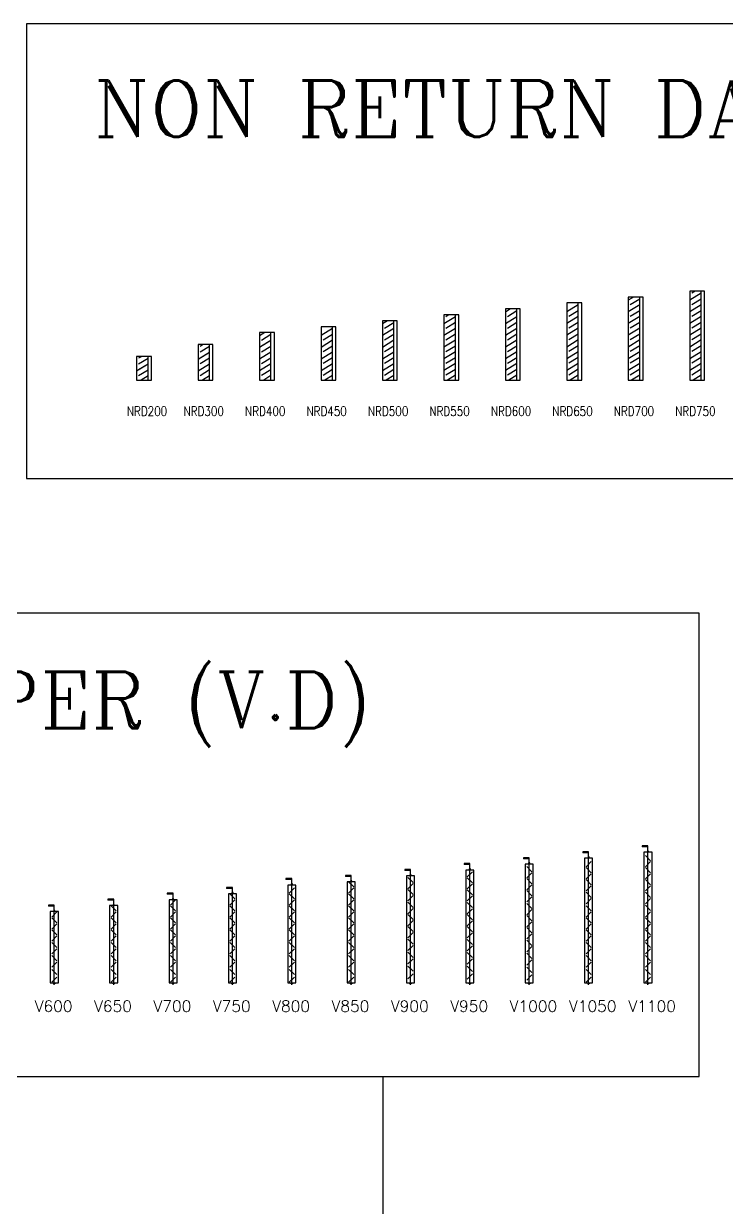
# Model space of a CAD drawing. Extents: x 462150 to 608263, y 35809 to 85242.
# Drawn here: x 503248 to 509166, y 65598 to 75572 of the extents above; entities that cross this region are included whole.
import ezdxf

# ---------------------------------------------------------------- set-up
doc = ezdxf.new("R2010")
doc.units = 0
doc.header["$LTSCALE"] = 500
doc.header["$MEASUREMENT"] = 0
for name, color, linetype in [('AC-TEXT', 7, 'Continuous'), ('AC-VCD', 2, 'Continuous'), ('AC.VD.', 41, 'Continuous'), ('MLEROY80', 2, 'Continuous'), ('PL-W-TEXT', 7, 'Continuous')]:
    doc.layers.add(name, color=color, linetype=linetype)
doc.styles.add('FF-LOOP', font='romanc.shx', dxfattribs={"height": 2})
doc.styles.add('ROMANS', font='romans.shx', dxfattribs={"width": 0.8, "height": 100})

# ---------------------------------------------------------------- blocks, each defined once
blk = doc.blocks.new('V600')
at = {"layer": 'AC.VD.'}
for p, q in [((0, 54), (-48.8, 54)), ((-48.8, 54), (-48.8, 45.8)), ((0, 45.8), (-48.8, 45.8)), ((0, -617.9), (0, 54)), ((21.6, -2.6), (-21.6, -45.9)), ((21.6, -95.6), (-21.6, -52.3)), ((21.6, -103.8), (-21.6, -147.1)), ((21.6, -196.8), (-21.6, -153.5)), ((21.6, -205), (-21.6, -248.3)), ((21.6, -304), (-21.6, -260.7)), ((21.6, -314), (-21.6, -357.3)), ((21.6, -413.8), (-21.6, -370.5)), ((21.6, -425.8), (-21.6, -469.1)), ((21.6, -531.3), (-21.6, -488)), ((21.6, -552.4), (-21.6, -595.7))]:
    blk.add_line(p, q, dxfattribs=at)
for points in [[(34, -600), (34, 0), (-34, 0), (-34, -600)], [(5.1, 6.3), (5.1, 9.9), (-5.1, 9.9), (-5.1, 6.3)], [(5.1, -606.3), (5.1, -609.9), (-5.1, -609.9), (-5.1, -606.3)]]:
    blk.add_lwpolyline(points, close=True, dxfattribs=at)
at = {"layer": 'AC.VD.', "const_width": 5.17}
for points in [[(0, -27.1, -1), (0, -21.4, -1)], [(0, -71.1, 1), (0, -76.8, 1)], [(0, -128.3, -1), (0, -122.6, -1)], [(0, -172.3, 1), (0, -178, 1)], [(0, -229.5, -1), (0, -223.8, -1)], [(0, -279.5, 1), (0, -285.2, 1)], [(0, -338.5, -1), (0, -332.8, -1)], [(0, -389.3, 1), (0, -395, 1)], [(0, -450.3, -1), (0, -444.6, -1)], [(0, -506.7, 1), (0, -512.5, 1)], [(0, -576.9, -1), (0, -571.2, -1)]]:
    blk.add_lwpolyline(points, format="xyb", close=True, dxfattribs=at)
blk = doc.blocks.new('V650')
at = {"layer": 'AC.VD.'}
for p, q in [((0, 54), (-48.8, 54)), ((-48.8, 54), (-48.8, 45.8)), ((0, 45.8), (-48.8, 45.8)), ((0, -667.9), (0, 54)), ((21.6, -44.4), (-21.6, -1.1)), ((21.6, -52.6), (-21.6, -95.9)), ((21.6, -145.6), (-21.6, -102.3)), ((21.6, -153.8), (-21.6, -197.1)), ((21.6, -246.8), (-21.6, -203.5)), ((21.6, -255), (-21.6, -298.3)), ((21.6, -354), (-21.6, -310.7)), ((21.6, -364), (-21.6, -407.3)), ((21.6, -463.8), (-21.6, -420.5)), ((21.6, -475.8), (-21.6, -519.1)), ((21.6, -581.3), (-21.6, -538)), ((21.6, -602.4), (-21.6, -645.7))]:
    blk.add_line(p, q, dxfattribs=at)
for points in [[(34, -650), (34, 0), (-34, 0), (-34, -650)], [(5.1, 6.3), (5.1, 9.9), (-5.1, 9.9), (-5.1, 6.3)], [(5.1, -656.3), (5.1, -659.9), (-5.1, -659.9), (-5.1, -656.3)]]:
    blk.add_lwpolyline(points, close=True, dxfattribs=at)
at = {"layer": 'AC.VD.', "const_width": 5.17}
for points in [[(0, -19.9, 1), (0, -25.6, 1)], [(0, -77.1, -1), (0, -71.4, -1)], [(0, -121.1, 1), (0, -126.8, 1)], [(0, -178.3, -1), (0, -172.6, -1)], [(0, -222.3, 1), (0, -228, 1)], [(0, -279.5, -1), (0, -273.8, -1)], [(0, -329.5, 1), (0, -335.2, 1)], [(0, -388.5, -1), (0, -382.8, -1)], [(0, -439.3, 1), (0, -445, 1)], [(0, -500.3, -1), (0, -494.6, -1)], [(0, -556.7, 1), (0, -562.5, 1)], [(0, -626.9, -1), (0, -621.2, -1)]]:
    blk.add_lwpolyline(points, format="xyb", close=True, dxfattribs=at)
blk = doc.blocks.new('V700')
at = {"layer": 'AC.VD.'}
for p, q in [((0, 54), (-48.8, 54)), ((-48.8, 54), (-48.8, 45.8)), ((0, 45.8), (-48.8, 45.8)), ((0, -717.9), (0, 54)), ((21.6, -1.4), (-21.6, -44.7)), ((21.6, -94.4), (-21.6, -51.1)), ((21.6, -102.6), (-21.6, -145.9)), ((21.6, -195.6), (-21.6, -152.3)), ((21.6, -203.8), (-21.6, -247.1)), ((21.6, -296.8), (-21.6, -253.5)), ((21.6, -305), (-21.6, -348.3)), ((21.6, -404), (-21.6, -360.7)), ((21.6, -414), (-21.6, -457.3)), ((21.6, -513.8), (-21.6, -470.5)), ((21.6, -525.8), (-21.6, -569.1)), ((21.6, -631.3), (-21.6, -588)), ((21.6, -652.4), (-21.6, -695.7))]:
    blk.add_line(p, q, dxfattribs=at)
for points in [[(34, -700), (34, 0), (-34, 0), (-34, -700)], [(5.1, 6.3), (5.1, 9.9), (-5.1, 9.9), (-5.1, 6.3)], [(5.1, -706.3), (5.1, -709.9), (-5.1, -709.9), (-5.1, -706.3)]]:
    blk.add_lwpolyline(points, close=True, dxfattribs=at)
at = {"layer": 'AC.VD.', "const_width": 5.17}
for points in [[(0, -25.9, -1), (0, -20.2, -1)], [(0, -69.9, 1), (0, -75.6, 1)], [(0, -127.1, -1), (0, -121.4, -1)], [(0, -171.1, 1), (0, -176.8, 1)], [(0, -228.3, -1), (0, -222.6, -1)], [(0, -272.3, 1), (0, -278, 1)], [(0, -329.5, -1), (0, -323.8, -1)], [(0, -379.5, 1), (0, -385.2, 1)], [(0, -438.5, -1), (0, -432.8, -1)], [(0, -489.3, 1), (0, -495, 1)], [(0, -550.3, -1), (0, -544.6, -1)], [(0, -606.7, 1), (0, -612.5, 1)], [(0, -676.9, -1), (0, -671.2, -1)]]:
    blk.add_lwpolyline(points, format="xyb", close=True, dxfattribs=at)
blk = doc.blocks.new('V750')
at = {"layer": 'AC.VD.'}
for p, q in [((0, 54), (-48.8, 54)), ((-48.8, 54), (-48.8, 45.8)), ((0, 45.8), (-48.8, 45.8)), ((21.6, -43.2), (-21.6, 0.1)), ((0, -767.9), (0, 54)), ((21.6, -51.4), (-21.6, -94.7)), ((21.6, -144.4), (-21.6, -101.1)), ((21.6, -152.6), (-21.6, -195.9)), ((21.6, -245.6), (-21.6, -202.3)), ((21.6, -253.8), (-21.6, -297.1)), ((21.6, -346.8), (-21.6, -303.5)), ((21.6, -355), (-21.6, -398.3)), ((21.6, -454), (-21.6, -410.7)), ((21.6, -464), (-21.6, -507.3)), ((21.6, -563.8), (-21.6, -520.5)), ((21.6, -575.8), (-21.6, -619.1)), ((21.6, -681.3), (-21.6, -638)), ((21.6, -702.4), (-21.6, -745.7))]:
    blk.add_line(p, q, dxfattribs=at)
for points in [[(34, -750), (34, 0), (-34, 0), (-34, -750)], [(5.1, 6.3), (5.1, 9.9), (-5.1, 9.9), (-5.1, 6.3)], [(5.1, -756.3), (5.1, -759.9), (-5.1, -759.9), (-5.1, -756.3)]]:
    blk.add_lwpolyline(points, close=True, dxfattribs=at)
at = {"layer": 'AC.VD.', "const_width": 5.17}
for points in [[(0, -18.6, 1), (0, -24.4, 1)], [(0, -75.9, -1), (0, -70.2, -1)], [(0, -119.9, 1), (0, -125.6, 1)], [(0, -177.1, -1), (0, -171.4, -1)], [(0, -221.1, 1), (0, -226.8, 1)], [(0, -278.3, -1), (0, -272.6, -1)], [(0, -322.3, 1), (0, -328, 1)], [(0, -379.5, -1), (0, -373.8, -1)], [(0, -429.5, 1), (0, -435.2, 1)], [(0, -488.5, -1), (0, -482.8, -1)], [(0, -539.3, 1), (0, -545, 1)], [(0, -600.3, -1), (0, -594.6, -1)], [(0, -656.7, 1), (0, -662.5, 1)], [(0, -726.9, -1), (0, -721.2, -1)]]:
    blk.add_lwpolyline(points, format="xyb", close=True, dxfattribs=at)
blk = doc.blocks.new('V800')
at = {"layer": 'AC.VD.'}
for p, q in [((0, 54), (-48.8, 54)), ((-48.8, 54), (-48.8, 45.8)), ((0, 45.8), (-48.8, 45.8)), ((0, -841.4), (0, 54)), ((21.6, -23.7), (-21.6, -67)), ((21.6, -116.7), (-21.6, -73.4)), ((21.6, -125), (-21.6, -168.2)), ((21.6, -217.9), (-21.6, -174.6)), ((21.6, -226.2), (-21.6, -269.5)), ((21.6, -319.1), (-21.6, -275.8)), ((21.6, -327.4), (-21.6, -370.7)), ((21.6, -420.3), (-21.6, -377)), ((21.6, -428.6), (-21.6, -471.9)), ((21.6, -527.5), (-21.6, -484.2)), ((21.6, -537.5), (-21.6, -580.8)), ((21.6, -637.3), (-21.6, -594)), ((21.6, -649.3), (-21.6, -692.6)), ((21.6, -754.8), (-21.6, -711.5)), ((21.6, -775.9), (-21.6, -819.2))]:
    blk.add_line(p, q, dxfattribs=at)
for points in [[(34, -823.5), (34, 0), (-34, 0), (-34, -823.5)], [(5.1, 6.3), (5.1, 9.9), (-5.1, 9.9), (-5.1, 6.3)], [(5.1, -829.9), (5.1, -833.5), (-5.1, -833.5), (-5.1, -829.9)]]:
    blk.add_lwpolyline(points, close=True, dxfattribs=at)
at = {"layer": 'AC.VD.', "const_width": 5.17}
for points in [[(0, -48.2, -1), (0, -42.5, -1)], [(0, -92.2, 1), (0, -97.9, 1)], [(0, -149.5, -1), (0, -143.7, -1)], [(0, -193.4, 1), (0, -199.1, 1)], [(0, -250.7, -1), (0, -245, -1)], [(0, -294.6, 1), (0, -300.3, 1)], [(0, -351.9, -1), (0, -346.2, -1)], [(0, -395.8, 1), (0, -401.5, 1)], [(0, -453.1, -1), (0, -447.4, -1)], [(0, -503, 1), (0, -508.7, 1)], [(0, -562, -1), (0, -556.3, -1)], [(0, -612.8, 1), (0, -618.6, 1)], [(0, -673.8, -1), (0, -668.1, -1)], [(0, -730.3, 1), (0, -736, 1)], [(0, -800.4, -1), (0, -794.7, -1)]]:
    blk.add_lwpolyline(points, format="xyb", close=True, dxfattribs=at)
blk = doc.blocks.new('V850')
at = {"layer": 'AC.VD.'}
for p, q in [((0, 54), (-48.8, 54)), ((-48.8, 54), (-48.8, 45.8)), ((0, 45.8), (-48.8, 45.8)), ((21.6, -41.9), (-21.6, 1.4)), ((0, -867.9), (0, 54)), ((21.6, -50.2), (-21.6, -93.5)), ((21.6, -143.2), (-21.6, -99.9)), ((21.6, -151.4), (-21.6, -194.7)), ((21.6, -244.4), (-21.6, -201.1)), ((21.6, -252.6), (-21.6, -295.9)), ((21.6, -345.6), (-21.6, -302.3)), ((21.6, -353.8), (-21.6, -397.1)), ((21.6, -446.8), (-21.6, -403.5)), ((21.6, -455), (-21.6, -498.3)), ((21.6, -554), (-21.6, -510.7)), ((21.6, -564), (-21.6, -607.3)), ((21.6, -663.8), (-21.6, -620.5)), ((21.6, -675.8), (-21.6, -719.1)), ((21.6, -781.3), (-21.6, -738)), ((21.6, -802.4), (-21.6, -845.7))]:
    blk.add_line(p, q, dxfattribs=at)
for points in [[(34, -850), (34, 0), (-34, 0), (-34, -850)], [(5.1, 6.3), (5.1, 9.9), (-5.1, 9.9), (-5.1, 6.3)], [(5.1, -856.3), (5.1, -859.9), (-5.1, -859.9), (-5.1, -856.3)]]:
    blk.add_lwpolyline(points, close=True, dxfattribs=at)
at = {"layer": 'AC.VD.', "const_width": 5.17}
for points in [[(0, -17.4, 1), (0, -23.2, 1)], [(0, -74.7, -1), (0, -69, -1)], [(0, -118.6, 1), (0, -124.4, 1)], [(0, -175.9, -1), (0, -170.2, -1)], [(0, -219.9, 1), (0, -225.6, 1)], [(0, -277.1, -1), (0, -271.4, -1)], [(0, -321.1, 1), (0, -326.8, 1)], [(0, -378.3, -1), (0, -372.6, -1)], [(0, -422.3, 1), (0, -428, 1)], [(0, -479.5, -1), (0, -473.8, -1)], [(0, -529.5, 1), (0, -535.2, 1)], [(0, -588.5, -1), (0, -582.8, -1)], [(0, -639.3, 1), (0, -645, 1)], [(0, -700.3, -1), (0, -694.6, -1)], [(0, -756.7, 1), (0, -762.5, 1)], [(0, -826.9, -1), (0, -821.2, -1)]]:
    blk.add_lwpolyline(points, format="xyb", close=True, dxfattribs=at)
blk = doc.blocks.new('V900')
at = {"layer": 'AC.VD.'}
for p, q in [((0, 54), (-48.8, 54)), ((-48.8, 54), (-48.8, 45.8)), ((0, 45.8), (-48.8, 45.8)), ((0, -917.9), (0, 54)), ((21.6, -56), (-21.6, -12.7)), ((21.6, -64.3), (-21.6, -107.6)), ((21.6, -157.2), (-21.6, -113.9)), ((21.6, -165.5), (-21.6, -208.8)), ((21.6, -264.4), (-21.6, -221.1)), ((21.6, -274.4), (-21.6, -317.7)), ((21.6, -367.4), (-21.6, -324.1)), ((21.6, -375.6), (-21.6, -418.9)), ((21.6, -468.6), (-21.6, -425.3)), ((21.6, -476.8), (-21.6, -520.1)), ((21.6, -575.8), (-21.6, -532.5)), ((21.6, -585.7), (-21.6, -629)), ((21.6, -685.6), (-21.6, -642.3)), ((21.6, -697.6), (-21.6, -740.9)), ((21.6, -803), (-21.6, -759.7)), ((21.6, -824.2), (-21.6, -867.5))]:
    blk.add_line(p, q, dxfattribs=at)
for points in [[(34, -900), (34, 0), (-34, 0), (-34, -900)], [(5.1, 6.3), (5.1, 9.9), (-5.1, 9.9), (-5.1, 6.3)], [(5.1, -906.3), (5.1, -909.9), (-5.1, -909.9), (-5.1, -906.3)]]:
    blk.add_lwpolyline(points, close=True, dxfattribs=at)
at = {"layer": 'AC.VD.', "const_width": 5.17}
for points in [[(0, -31.5, 1), (0, -37.2, 1)], [(0, -88.8, -1), (0, -83.1, -1)], [(0, -132.7, 1), (0, -138.4, 1)], [(0, -190, -1), (0, -184.3, -1)], [(0, -239.9, 1), (0, -245.6, 1)], [(0, -298.9, -1), (0, -293.2, -1)], [(0, -342.8, 1), (0, -348.6, 1)], [(0, -400.1, -1), (0, -394.4, -1)], [(0, -444.1, 1), (0, -449.8, 1)], [(0, -501.3, -1), (0, -495.6, -1)], [(0, -551.3, 1), (0, -557, 1)], [(0, -610.3, -1), (0, -604.5, -1)], [(0, -661.1, 1), (0, -666.8, 1)], [(0, -722.1, -1), (0, -716.4, -1)], [(0, -778.5, 1), (0, -784.2, 1)], [(0, -848.7, -1), (0, -843, -1)]]:
    blk.add_lwpolyline(points, format="xyb", close=True, dxfattribs=at)
blk = doc.blocks.new('V950')
at = {"layer": 'AC.VD.'}
for p, q in [((0, 54), (-48.8, 54)), ((-48.8, 54), (-48.8, 45.8)), ((0, 45.8), (-48.8, 45.8)), ((0, -967.9), (0, 54)), ((21.6, -14.7), (-21.6, -58)), ((21.6, -107.6), (-21.6, -64.3)), ((21.6, -115.9), (-21.6, -159.2)), ((21.6, -208.8), (-21.6, -165.5)), ((21.6, -217.1), (-21.6, -260.4)), ((21.6, -316.1), (-21.6, -272.8)), ((21.6, -326), (-21.6, -369.3)), ((21.6, -419), (-21.6, -375.7)), ((21.6, -427.2), (-21.6, -470.5)), ((21.6, -520.2), (-21.6, -476.9)), ((21.6, -528.4), (-21.6, -571.7)), ((21.6, -627.4), (-21.6, -584.1)), ((21.6, -637.4), (-21.6, -680.7)), ((21.6, -737.2), (-21.6, -693.9)), ((21.6, -749.2), (-21.6, -792.5)), ((21.6, -854.7), (-21.6, -811.4)), ((21.6, -875.8), (-21.6, -919.1))]:
    blk.add_line(p, q, dxfattribs=at)
for points in [[(34, -950), (34, 0), (-34, 0), (-34, -950)], [(5.1, 6.3), (5.1, 9.9), (-5.1, 9.9), (-5.1, 6.3)], [(5.1, -956.3), (5.1, -959.9), (-5.1, -959.9), (-5.1, -956.3)]]:
    blk.add_lwpolyline(points, close=True, dxfattribs=at)
at = {"layer": 'AC.VD.', "const_width": 5.17}
for points in [[(0, -39.2, -1), (0, -33.5, -1)], [(0, -83.1, 1), (0, -88.8, 1)], [(0, -140.4, -1), (0, -134.7, -1)], [(0, -184.3, 1), (0, -190.1, 1)], [(0, -241.6, -1), (0, -235.9, -1)], [(0, -291.6, 1), (0, -297.3, 1)], [(0, -350.5, -1), (0, -344.8, -1)], [(0, -394.5, 1), (0, -400.2, 1)], [(0, -451.7, -1), (0, -446, -1)], [(0, -495.7, 1), (0, -501.4, 1)], [(0, -553, -1), (0, -547.2, -1)], [(0, -602.9, 1), (0, -608.6, 1)], [(0, -661.9, -1), (0, -656.2, -1)], [(0, -712.7, 1), (0, -718.4, 1)], [(0, -773.7, -1), (0, -768, -1)], [(0, -830.2, 1), (0, -835.9, 1)], [(0, -900.3, -1), (0, -894.6, -1)]]:
    blk.add_lwpolyline(points, format="xyb", close=True, dxfattribs=at)
blk = doc.blocks.new('V1000')
at = {"layer": 'AC.VD.'}
for p, q in [((0, 54), (-48.8, 54)), ((-48.8, 54), (-48.8, 45.8)), ((0, 45.8), (-48.8, 45.8)), ((0, -1017.9), (0, 54)), ((21.6, -64.3), (-21.6, -21)), ((21.6, -72.5), (-21.6, -115.8)), ((21.6, -165.5), (-21.6, -122.2)), ((21.6, -173.7), (-21.6, -217)), ((21.6, -266.7), (-21.6, -223.4)), ((21.6, -274.9), (-21.6, -318.2)), ((21.6, -373.9), (-21.6, -330.6)), ((21.6, -383.9), (-21.6, -427.2)), ((21.6, -476.8), (-21.6, -433.5)), ((21.6, -485.1), (-21.6, -528.4)), ((21.6, -578), (-21.6, -534.7)), ((21.6, -586.3), (-21.6, -629.6)), ((21.6, -685.2), (-21.6, -642)), ((21.6, -695.2), (-21.6, -738.5)), ((21.6, -795), (-21.6, -751.8)), ((21.6, -807), (-21.6, -850.3)), ((21.6, -912.5), (-21.6, -869.2)), ((21.6, -933.6), (-21.6, -976.9))]:
    blk.add_line(p, q, dxfattribs=at)
for points in [[(34, -1000), (34, 0), (-34, 0), (-34, -1000)], [(5.1, 6.3), (5.1, 9.9), (-5.1, 9.9), (-5.1, 6.3)], [(5.1, -1006.3), (5.1, -1009.9), (-5.1, -1009.9), (-5.1, -1006.3)]]:
    blk.add_lwpolyline(points, close=True, dxfattribs=at)
at = {"layer": 'AC.VD.', "const_width": 5.17}
for points in [[(0, -39.8, 1), (0, -45.5, 1)], [(0, -97, -1), (0, -91.3, -1)], [(0, -141, 1), (0, -146.7, 1)], [(0, -198.2, -1), (0, -192.5, -1)], [(0, -242.2, 1), (0, -247.9, 1)], [(0, -299.5, -1), (0, -293.7, -1)], [(0, -349.4, 1), (0, -355.1, 1)], [(0, -408.4, -1), (0, -402.7, -1)], [(0, -452.3, 1), (0, -458, 1)], [(0, -509.6, -1), (0, -503.9, -1)], [(0, -553.5, 1), (0, -559.2, 1)], [(0, -610.8, -1), (0, -605.1, -1)], [(0, -660.7, 1), (0, -666.5, 1)], [(0, -719.7, -1), (0, -714, -1)], [(0, -770.5, 1), (0, -776.3, 1)], [(0, -831.6, -1), (0, -825.8, -1)], [(0, -888, 1), (0, -893.7, 1)], [(0, -958.1, -1), (0, -952.4, -1)]]:
    blk.add_lwpolyline(points, format="xyb", close=True, dxfattribs=at)
blk = doc.blocks.new('V1050')
at = {"layer": 'AC.VD.'}
for p, q in [((0, 54), (-48.8, 54)), ((-48.8, 54), (-48.8, 45.8)), ((0, 45.8), (-48.8, 45.8)), ((0, -1067.9), (0, 54)), ((21.6, -29.4), (-21.6, -72.7)), ((21.6, -122.4), (-21.6, -79.1)), ((21.6, -130.7), (-21.6, -174)), ((21.6, -223.6), (-21.6, -180.3)), ((21.6, -231.9), (-21.6, -275.2)), ((21.6, -330.8), (-21.6, -287.5)), ((21.6, -340.8), (-21.6, -384.1)), ((21.6, -444.4), (-21.6, -401.1)), ((21.6, -452.6), (-21.6, -495.9)), ((21.6, -545.6), (-21.6, -502.3)), ((21.6, -553.8), (-21.6, -597.1)), ((21.6, -646.8), (-21.6, -603.5)), ((21.6, -655), (-21.6, -698.3)), ((21.6, -754), (-21.6, -710.7)), ((21.6, -764), (-21.6, -807.3)), ((21.6, -863.8), (-21.6, -820.5)), ((21.6, -875.8), (-21.6, -919.1)), ((21.6, -981.3), (-21.6, -938)), ((21.6, -1002.4), (-21.6, -1045.7))]:
    blk.add_line(p, q, dxfattribs=at)
for points in [[(34, -1050), (34, 0), (-34, 0), (-34, -1050)], [(5.1, 6.3), (5.1, 9.9), (-5.1, 9.9), (-5.1, 6.3)], [(5.1, -1056.3), (5.1, -1059.9), (-5.1, -1059.9), (-5.1, -1056.3)]]:
    blk.add_lwpolyline(points, close=True, dxfattribs=at)
at = {"layer": 'AC.VD.', "const_width": 5.17}
for points in [[(0, -54, -1), (0, -48.2, -1)], [(0, -97.9, 1), (0, -103.6, 1)], [(0, -155.2, -1), (0, -149.4, -1)], [(0, -199.1, 1), (0, -204.8, 1)], [(0, -256.4, -1), (0, -250.7, -1)], [(0, -306.3, 1), (0, -312, 1)], [(0, -365.3, -1), (0, -359.6, -1)], [(0, -419.9, 1), (0, -425.6, 1)], [(0, -477.1, -1), (0, -471.4, -1)], [(0, -521.1, 1), (0, -526.8, 1)], [(0, -578.3, -1), (0, -572.6, -1)], [(0, -622.3, 1), (0, -628, 1)], [(0, -679.5, -1), (0, -673.8, -1)], [(0, -729.5, 1), (0, -735.2, 1)], [(0, -788.5, -1), (0, -782.8, -1)], [(0, -839.3, 1), (0, -845, 1)], [(0, -900.3, -1), (0, -894.6, -1)], [(0, -956.7, 1), (0, -962.5, 1)], [(0, -1026.9, -1), (0, -1021.2, -1)]]:
    blk.add_lwpolyline(points, format="xyb", close=True, dxfattribs=at)
blk = doc.blocks.new('V1100')
at = {"layer": 'AC.VD.'}
for p, q in [((0, 54), (-48.8, 54)), ((-48.8, 54), (-48.8, 45.8)), ((0, 45.8), (-48.8, 45.8)), ((0, -1117.9), (0, 54)), ((21.6, -71.2), (-21.6, -27.9)), ((21.6, -79.4), (-21.6, -122.7)), ((21.6, -172.4), (-21.6, -129.1)), ((21.6, -180.7), (-21.6, -224)), ((21.6, -273.6), (-21.6, -230.3)), ((21.6, -281.9), (-21.6, -325.2)), ((21.6, -380.8), (-21.6, -337.5)), ((21.6, -390.8), (-21.6, -434.1)), ((21.6, -490.6), (-21.6, -447.3)), ((21.6, -502.6), (-21.6, -545.9)), ((21.6, -595.6), (-21.6, -552.3)), ((21.6, -603.8), (-21.6, -647.1)), ((21.6, -696.8), (-21.6, -653.5)), ((21.6, -705), (-21.6, -748.3)), ((21.6, -804), (-21.6, -760.7)), ((21.6, -814), (-21.6, -857.3)), ((21.6, -913.8), (-21.6, -870.5)), ((21.6, -925.8), (-21.6, -969.1)), ((21.6, -1031.3), (-21.6, -988)), ((21.6, -1052.4), (-21.6, -1095.7))]:
    blk.add_line(p, q, dxfattribs=at)
for points in [[(34, -1100), (34, 0), (-34, 0), (-34, -1100)], [(5.1, 6.3), (5.1, 9.9), (-5.1, 9.9), (-5.1, 6.3)], [(5.1, -1106.3), (5.1, -1109.9), (-5.1, -1109.9), (-5.1, -1106.3)]]:
    blk.add_lwpolyline(points, close=True, dxfattribs=at)
at = {"layer": 'AC.VD.', "const_width": 5.17}
for points in [[(0, -46.7, 1), (0, -52.4, 1)], [(0, -104, -1), (0, -98.2, -1)], [(0, -147.9, 1), (0, -153.6, 1)], [(0, -205.2, -1), (0, -199.4, -1)], [(0, -249.1, 1), (0, -254.8, 1)], [(0, -306.4, -1), (0, -300.7, -1)], [(0, -356.3, 1), (0, -362, 1)], [(0, -415.3, -1), (0, -409.6, -1)], [(0, -466.1, 1), (0, -471.8, 1)], [(0, -527.1, -1), (0, -521.4, -1)], [(0, -571.1, 1), (0, -576.8, 1)], [(0, -628.3, -1), (0, -622.6, -1)], [(0, -672.3, 1), (0, -678, 1)], [(0, -729.5, -1), (0, -723.8, -1)], [(0, -779.5, 1), (0, -785.2, 1)], [(0, -838.5, -1), (0, -832.8, -1)], [(0, -889.3, 1), (0, -895, 1)], [(0, -950.3, -1), (0, -944.6, -1)], [(0, -1006.7, 1), (0, -1012.5, 1)], [(0, -1076.9, -1), (0, -1071.2, -1)]]:
    blk.add_lwpolyline(points, format="xyb", close=True, dxfattribs=at)
blk = doc.blocks.new('NRD200')
at = {"layer": 'AC-VCD'}
for p, q in [((0, -28.8), (-200, -28.8)), ((-200, -81.5), (-183.7, -108)), ((-183.1, -28.8), (-134.4, -108)), ((-183.1, -28.8), (-134.4, -108)), ((-133.8, -28.8), (-85, -108)), ((-133.8, -28.8), (-74.6, -125)), ((-84.4, -28.8), (-35.7, -108)), ((-84.4, -28.8), (-35.7, -108)), ((-35.1, -28.8), (0, -85.9))]:
    blk.add_line(p, q, dxfattribs=at)
blk.add_lwpolyline([(-200, 0), (-200, -125), (0, -125), (0, 0)], close=True, dxfattribs=at)
blk = doc.blocks.new('NRD400')
at = {"layer": 'AC-VCD'}
for p, q in [((0, -28.8), (-400, -28.8)), ((-400, -81.5), (-373.2, -125)), ((-383.1, -28.8), (-334.4, -108)), ((-383.1, -28.8), (-334.4, -108)), ((-333.8, -28.8), (-285, -108)), ((-333.8, -28.8), (-274.6, -125)), ((-284.4, -28.8), (-235.7, -108)), ((-284.4, -28.8), (-235.7, -108)), ((-235.1, -28.8), (-175.9, -125)), ((-185.8, -28.8), (-137.1, -108)), ((-136.5, -28.8), (-77.3, -125)), ((-87.2, -28.8), (-38.4, -108)), ((-37.8, -28.8), (0, -90.3))]:
    blk.add_line(p, q, dxfattribs=at)
blk.add_lwpolyline([(-400, 0), (-400, -125), (0, -125), (0, 0)], close=True, dxfattribs=at)
blk = doc.blocks.new('NRD500')
at = {"layer": 'AC-VCD'}
for p, q in [((0, -28.8), (-500, -28.8)), ((-500, -81.5), (-473.2, -125)), ((-483.1, -28.8), (-434.4, -108)), ((-483.1, -28.8), (-434.4, -108)), ((-433.8, -28.8), (-374.6, -125)), ((-384.4, -28.8), (-335.7, -108)), ((-384.4, -28.8), (-335.7, -108)), ((-335.1, -28.8), (-275.9, -125)), ((-285.8, -28.8), (-237.1, -108)), ((-236.5, -28.8), (-177.3, -125)), ((-187.2, -28.8), (-138.4, -108)), ((-137.8, -28.8), (-78.7, -125)), ((-88.5, -28.8), (-39.8, -108)), ((-39.2, -28.8), (0, -92.5))]:
    blk.add_line(p, q, dxfattribs=at)
blk.add_lwpolyline([(-500, 0), (-500, -125), (0, -125), (0, 0)], close=True, dxfattribs=at)
blk = doc.blocks.new('NRD300')
at = {"layer": 'AC-VCD'}
for p, q in [((0, -28.8), (-300, -28.8)), ((-300, -81.5), (-283.7, -108)), ((-283.1, -28.8), (-234.4, -108)), ((-283.1, -28.8), (-234.4, -108)), ((-233.8, -28.8), (-185, -108)), ((-233.8, -28.8), (-174.6, -125)), ((-184.4, -28.8), (-135.7, -108)), ((-184.4, -28.8), (-135.7, -108)), ((-135.1, -28.8), (-75.9, -125)), ((-85.8, -28.8), (-37.1, -108)), ((-36.5, -28.8), (0, -88.1))]:
    blk.add_line(p, q, dxfattribs=at)
blk.add_lwpolyline([(-300, 0), (-300, -125), (0, -125), (0, 0)], close=True, dxfattribs=at)
blk = doc.blocks.new('NRD450')
at = {"layer": 'AC-VCD'}
for p, q in [((0, -28.8), (-450, -28.8)), ((-433.8, -28.8), (-374.6, -125)), ((-384.4, -28.8), (-335.7, -108)), ((-384.4, -28.8), (-335.7, -108)), ((-335.1, -28.8), (-275.9, -125)), ((-285.8, -28.8), (-237.1, -108)), ((-236.5, -28.8), (-177.3, -125)), ((-187.2, -28.8), (-138.4, -108)), ((-137.8, -28.8), (-78.7, -125)), ((-88.5, -28.8), (-39.8, -108)), ((-39.2, -28.8), (0, -92.5))]:
    blk.add_line(p, q, dxfattribs=at)
blk.add_lwpolyline([(-450, 0), (-450, -125), (0, -125), (0, 0)], close=True, dxfattribs=at)
blk = doc.blocks.new('NRD550')
at = {"layer": 'AC-VCD'}
for p, q in [((-82.6, 0), (-108, -15.6)), ((-28.8, -550), (-28.8, 0)), ((-28.8, -16.2), (-125, -75.4)), ((-28.8, -65.6), (-108, -114.3)), ((-28.8, -65.6), (-108, -114.3)), ((-28.8, -114.9), (-125, -174.1)), ((-28.8, -164.2), (-108, -212.9)), ((-28.8, -213.5), (-125, -272.7)), ((-28.8, -262.8), (-108, -311.6)), ((-28.8, -312.2), (-125, -371.3)), ((-28.8, -361.5), (-108, -410.2)), ((-28.8, -410.8), (-125, -470)), ((-28.8, -460.1), (-108, -508.8)), ((-28.8, -509.4), (-94.7, -550))]:
    blk.add_line(p, q, dxfattribs=at)
blk.add_lwpolyline([(0, 0), (-125, 0), (-125, -550), (0, -550)], close=True, dxfattribs=at)
blk = doc.blocks.new('NRD600')
at = {"layer": 'AC-VCD'}
for p, q in [((0, -28.8), (-600, -28.8)), ((-600, -81.5), (-573.2, -125)), ((-583.1, -28.8), (-534.4, -108)), ((-583.1, -28.8), (-534.4, -108)), ((-533.8, -28.8), (-474.6, -125)), ((-484.4, -28.8), (-435.7, -108)), ((-484.4, -28.8), (-435.7, -108)), ((-435.1, -28.8), (-375.9, -125)), ((-385.8, -28.8), (-337.1, -108)), ((-336.5, -28.8), (-277.3, -125)), ((-287.2, -28.8), (-238.4, -108)), ((-237.8, -28.8), (-178.7, -125)), ((-188.5, -28.8), (-139.8, -108)), ((-139.2, -28.8), (-80, -125)), ((-89.9, -28.8), (-41.2, -108)), ((-40.6, -28.8), (0, -94.7))]:
    blk.add_line(p, q, dxfattribs=at)
blk.add_lwpolyline([(-600, 0), (-600, -125), (0, -125), (0, 0)], close=True, dxfattribs=at)
blk = doc.blocks.new('NRD650')
at = {"layer": 'AC-VCD'}
for p, q in [((0, -28.8), (-650, -28.8)), ((-633.8, -28.8), (-574.6, -125)), ((-584.4, -28.8), (-535.7, -108)), ((-584.4, -28.8), (-535.7, -108)), ((-535.1, -28.8), (-475.9, -125)), ((-485.8, -28.8), (-437.1, -108)), ((-436.5, -28.8), (-377.3, -125)), ((-387.2, -28.8), (-338.4, -108)), ((-337.8, -28.8), (-278.7, -125)), ((-288.5, -28.8), (-239.8, -108)), ((-239.2, -28.8), (-180, -125)), ((-189.9, -28.8), (-141.2, -108)), ((-140.6, -28.8), (-81.4, -125)), ((-91.2, -28.8), (-42.5, -108)), ((-41.9, -28.8), (0, -97))]:
    blk.add_line(p, q, dxfattribs=at)
blk.add_lwpolyline([(-650, 0), (-650, -125), (0, -125), (0, 0)], close=True, dxfattribs=at)
blk = doc.blocks.new('NRD700')
at = {"layer": 'AC-VCD'}
for p, q in [((0, -28.8), (-700, -28.8)), ((-700, -81.5), (-673.2, -125)), ((-683.1, -28.8), (-634.4, -108)), ((-683.1, -28.8), (-634.4, -108)), ((-633.8, -28.8), (-574.6, -125)), ((-584.4, -28.8), (-535.7, -108)), ((-584.4, -28.8), (-535.7, -108)), ((-535.1, -28.8), (-475.9, -125)), ((-485.8, -28.8), (-437.1, -108)), ((-436.5, -28.8), (-377.3, -125)), ((-387.2, -28.8), (-338.4, -108)), ((-337.8, -28.8), (-278.7, -125)), ((-288.5, -28.8), (-239.8, -108)), ((-239.2, -28.8), (-180, -125)), ((-189.9, -28.8), (-141.2, -108)), ((-140.6, -28.8), (-81.4, -125)), ((-91.2, -28.8), (-42.5, -108)), ((-41.9, -28.8), (0, -97))]:
    blk.add_line(p, q, dxfattribs=at)
blk.add_lwpolyline([(-700, 0), (-700, -125), (0, -125), (0, 0)], close=True, dxfattribs=at)
blk = doc.blocks.new('NRD750')
at = {"layer": 'AC-VCD'}
for p, q in [((-28.8, -750), (-28.8, 0)), ((-28.8, -17.6), (-125, -76.8)), ((-80.4, 0), (-108, -17)), ((-28.8, -66.9), (-108, -115.6)), ((-28.8, -66.9), (-108, -115.6)), ((-28.8, -116.2), (-125, -175.4)), ((-28.8, -165.6), (-108, -214.3)), ((-28.8, -165.6), (-108, -214.3)), ((-28.8, -214.9), (-125, -274.1)), ((-28.8, -264.2), (-108, -312.9)), ((-28.8, -313.5), (-125, -372.7)), ((-28.8, -362.8), (-108, -411.6)), ((-28.8, -412.2), (-125, -471.3)), ((-28.8, -461.5), (-108, -510.2)), ((-28.8, -510.8), (-125, -570)), ((-28.8, -560.1), (-108, -608.8)), ((-28.8, -609.4), (-125, -668.6)), ((-28.8, -658.8), (-108, -707.5)), ((-28.8, -708.1), (-97, -750))]:
    blk.add_line(p, q, dxfattribs=at)
blk.add_lwpolyline([(0, 0), (-125, 0), (-125, -750), (0, -750)], close=True, dxfattribs=at)

msp = doc.modelspace()

# ---------------------------------------------------------------- linework, layer by layer
for points in [[(503270.8, 71739.4), (515645.5, 71739.4), (515645.5, 75572), (503270.8, 75572)], [(498382.3, 66699.1), (508936.1, 66699.1), (508936.1, 70606), (498382.3, 70606)]]:
    msp.add_lwpolyline(points, close=True)
at = {"layer": 'MLEROY80'}
msp.add_lwpolyline([(493899.8, 66699.1), (506272.1, 66699.1), (506272.1, 44927.8), (493899.8, 44927.8)], close=True, dxfattribs=at)

# ---------------------------------------------------------------- block references
for name, p in [('NRD750', (508983.3, 73318.7)), ('NRD550', (506912.9, 73118.7))]:
    msp.add_blockref(name, p)
at = {"rotation": 270}
for name, p in [('NRD650', (507948.1, 72568.7)), ('NRD700', (508465.7, 72568.7)), ('NRD600', (507430.5, 72568.7)), ('NRD450', (505877.6, 72568.7)), ('NRD500', (506395.2, 72568.7)), ('NRD400', (505360, 72568.7)), ('NRD300', (504842.4, 72568.7)), ('NRD200', (504324.8, 72568.7))]:
    msp.add_blockref(name, p, dxfattribs=at)
at = {"layer": 'AC.VD.'}
for name, p in [('V1100', (508506.4, 68590.2)), ('V1000', (507506.4, 68490.2)), ('V1050', (508006.4, 68540.2)), ('V900', (506506.4, 68390.2)), ('V950', (507006.4, 68440.2)), ('V800', (505506.4, 68313.7)), ('V850', (506006.4, 68340.2)), ('V700', (504506.4, 68190.2)), ('V750', (505006.4, 68240.2)), ('V600', (503506.4, 68090.2)), ('V650', (504006.4, 68140.2))]:
    msp.add_blockref(name, p, dxfattribs=at)

# ---------------------------------------------------------------- texts
at = {"layer": 'AC-TEXT', "style": 'ROMANS', "width": 0.8}
for s, p in [('NRD200', (504117.1, 72266.2)), ('NRD300', (504595, 72266.2)), ('NRD400', (505112.6, 72266.2)), ('NRD450', (505630.2, 72266.2)), ('NRD500', (506147.8, 72266.2)), ('NRD550', (506665.4, 72266.2)), ('NRD600', (507183.1, 72266.2)), ('NRD650', (507700.7, 72266.2)), ('NRD700', (508218.3, 72266.2)), ('NRD750', (508735.9, 72266.2))]:
    msp.add_text(s, height=80, dxfattribs=at).set_placement(p)
at = {"layer": 'PL-W-TEXT', "style": 'FF-LOOP'}
for s, height, p in [('NON RETURN DAMPER (N.R.D)', 476.28, (503840, 74617.8, 0)), ('VOLUME DAMPER (V.D)', 476.28, (498591.2, 69635.3, 0)), ('V600', 95.26, (503341.7, 67245.4)), ('V650', 95.26, (503841.7, 67245.4)), ('V700', 95.26, (504341.7, 67245.4)), ('V750', 95.26, (504841.7, 67245.4)), ('V800', 95.26, (505341.7, 67245.4)), ('V850', 95.26, (505841.7, 67245.4)), ('V900', 95.26, (506341.7, 67245.4)), ('V950', 95.26, (506841.7, 67245.4)), ('V1000', 95.26, (507341.7, 67245.4)), ('V1050', 95.26, (507841.7, 67245.4)), ('V1100', 95.26, (508341.7, 67245.4))]:
    msp.add_text(s, height=height, dxfattribs=at).set_placement(p)

doc.saveas('drawing.dxf')
